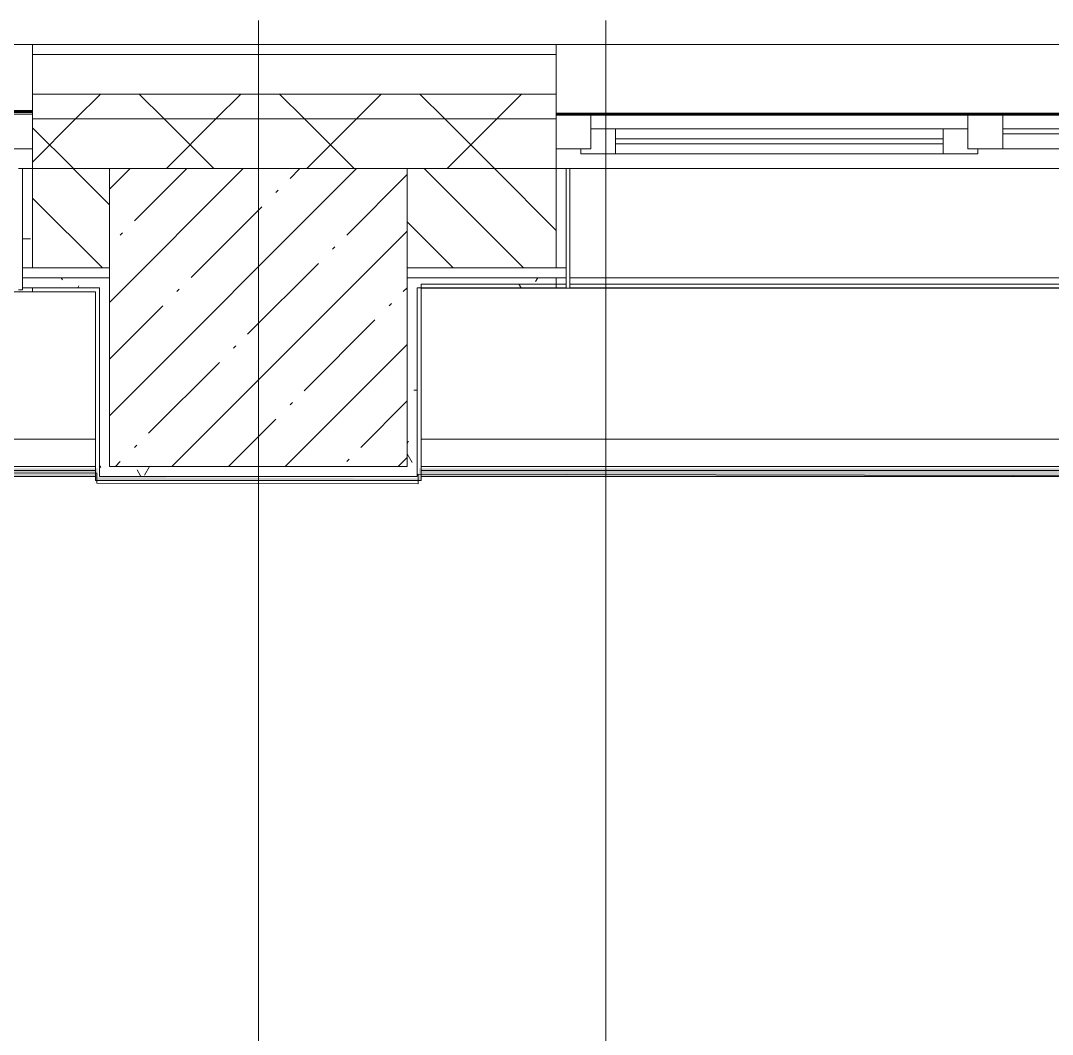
# Model space of a CAD drawing. Header units: millimetres. Extents: x -1113 to 415037, y -3642 to 28069.
# Drawn here: x 60046 to 62125, y 25220 to 27262 of the extents above; entities that cross this region are included whole.
import ezdxf

# ---------------------------------------------------------------- set-up
doc = ezdxf.new("R2010")
doc.units = ezdxf.units.MM
for name, color, linetype, lineweight in [('0) Стена 3.93м', 3, 'Continuous', 60), ('1) Окна 2.25м-', 6, 'Continuous', 60), ('A-AREA-BNDY', 7, 'Continuous', 5), ('A-GLAZ', 7, 'Continuous', 9), ('A-GLAZ-1', 7, 'Continuous', 5), ('A-WALL', 7, 'Continuous', 5), ('I-WALL', 7, 'Continuous', 5), ('S-COLS', 7, 'Continuous', 9), ('S-COLS-1', 7, 'Continuous', 5), ('Оси', 7, 'Continuous', 9)]:
    doc.layers.add(name, color=color, linetype=linetype, lineweight=lineweight)
doc.layers.add('A-AREA-PATT-1', color=7, linetype='Continuous', lineweight=5, true_color=0xa5bae0, transparency=1)
doc.layers.add('A-WALL-1', color=9, linetype='Continuous', lineweight=5, true_color=0x808080)
doc.layers.add('A-WALL-FNSH-1', color=9, linetype='Continuous', lineweight=5, true_color=0x808080)
pattern_1 = [(45, (0, 0), (-141.42136, 141.42136), []), (135, (0, 0), (-141.42136, -141.42136), [])]
pattern_2 = [(0, (0, 0), (243.84, 60.96), [20.117, -162.763, 20.117, -162.763, -975.36]), (0, (0, 0), (243.84, 60.96), [-365.76, 20.117, -345.643, 20.117, -162.763, -426.72]), (0, (0, 0), (243.84, 60.96), [-914.4, 20.117, -101.803, 20.117, -284.683]), (120, (91.44, 30.48), (-174.71291, 180.691634), [20.117, -162.763, 20.117, -162.763, -975.36]), (120, (91.44, 30.48), (-174.71291, 180.691634), [-365.76, 20.117, -345.643, 20.117, -162.763, -426.72]), (120, (91.44, 30.48), (-174.71291, 180.691634), [-914.4, 20.117, -101.803, 20.117, -284.683]), (240, (121.92, 152.4), (-69.12709, -241.651634), [20.117, -162.763, 20.117, -162.763, -975.36]), (240, (121.92, 152.4), (-69.12709, -241.651634), [-365.76, 20.117, -345.643, 20.117, -162.763, -426.72]), (240, (121.92, 152.4), (-69.12709, -241.651634), [-914.4, 20.117, -101.803, 20.117, -284.683])]

# ---------------------------------------------------------------- blocks, each defined once
blk = doc.blocks.new('120_Окно_СКБ_2Ст - 120_Окно_СКБ_2Ст 2300х2400 _мал створка справа_-19949978-Объем проектирования 1 этажа')
at = {"layer": 'A-GLAZ'}
for p, q in [((1080, -5), (1150, -5)), ((1150, -5), (1150, -75)), ((1150, -75), (1080, -75))]:
    blk.add_line(p, q, dxfattribs=at)
at = {"layer": 'A-GLAZ-1'}
for p, q in [((1150, -5), (-1150, -5)), ((1100, -75), (1150, -75))]:
    blk.add_line(p, q, dxfattribs=at)
blk = doc.blocks.new('120_Окно_СКБ_3Ст - 120_Окно_СКБ_3Ст_5100-21641134-Объем проектирования 1 этажа')
at = {"layer": 'A-GLAZ'}
for p, q in [((-2550, -75), (-2550, -5)), ((-2550, -5), (-2480, -5)), ((-2480, -5), (-2480, -75)), ((-1720, -75), (-1720, -5)), ((-1720, -5), (-1650, -5)), ((-1650, -5), (-1650, -75)), ((-1720, -35), (-2480, -35)), ((-2480, -35), (-2480, -75)), ((-2430, -85), (-2430, -35)), ((-1770, -85), (-1770, -35)), ((-1720, -75), (-1720, -35)), ((-2480, -75), (-2550, -75)), ((-2480, -75), (-2500, -75)), ((-2500, -75), (-2500, -85)), ((-1650, -75), (-1720, -75)), ((-1700, -75), (-1720, -75)), ((-1700, -85), (-1700, -75)), ((-2500, -85), (-1700, -85)), ((-1700, -85), (-2500, -85))]:
    blk.add_line(p, q, dxfattribs=at)
at = {"layer": 'A-GLAZ-1'}
for p, q in [((2550, -5), (-2550, -5)), ((1650, -35), (-1650, -35)), ((-2430, -55), (-1770, -55)), ((1650, -45), (-1650, -45)), ((-2550, -75), (-2500, -75)), ((-1770, -65), (-2430, -65)), ((-1700, -75), (1700, -75))]:
    blk.add_line(p, q, dxfattribs=at)
blk = doc.blocks.new('Зашивка приборов отопления9 - Зашивка приборов отопления-33277916-Объем проектирования 1 этажа')
at = {"layer": 'A-WALL'}
for p, q in [((51578, 26555), (54132, 26555)), ((54132, 26555), (51578, 26555)), ((51570, 26480), (54132, 26480))]:
    blk.add_line(p, q, dxfattribs=at)
blk = doc.blocks.new('Зашивка приборов отопления10 - Зашивка приборов отопления-33278020-Объем проектирования 1 этажа')
at = {"layer": 'A-WALL'}
for p, q in [((51870, 26880), (51850, 26880)), ((56922, 26880), (51878, 26880)), ((51578, 26555), (56922, 26555)), ((56922, 26555), (51578, 26555)), ((51578, 26480), (56922, 26480))]:
    blk.add_line(p, q, dxfattribs=at)
blk = doc.blocks.new('1floor')
at = {"layer": 'A-AREA-PATT-1'}
h = blk.add_hatch(color=256, dxfattribs=at)
h.paths.add_polyline_path([(86670, 20080), (86670, 20130), (86645, 20130), (86645, 20080)])
h.paths.add_polyline_path([(85570, 20080), (85595, 20081.8), (85595, 20130), (85570, 20130)])
h.paths.add_polyline_path([(86740, 20160), (86860, 20160), (86860, 20280), (86810, 20280), (86808.3, 20225), (86802, 20225), (86802, 20230), (86790, 20230), (86790, 20170), (86670, 20170), (86670, 20160), (86730, 20160)])
h.paths.add_polyline_path([(81140, 20174), (81730, 20174), (81730, 20178), (80550, 20178), (80551.1, 20174), (81100.7, 20174)])
h.paths.add_polyline_path([(79450, 20174), (79450, 20178), (78707.8, 20178), (78707.8, 21178), (78379.8, 21178), (78380, 21174), (78703.8, 21172.4), (78703.8, 20174), (79447, 20174)])
h.paths.add_polyline_path([(84480, 20174), (85570, 20174), (85569.3, 20178), (84380, 20178), (84380, 20174), (84407.1, 20174)])
h.paths.add_polyline_path([(83130, 20174), (83430, 20174), (83430, 20178), (83315.5, 20178), (83315.5, 20188), (83295.5, 20188), (83295.5, 20178), (82830, 20178), (82831.7, 20174)])
h.paths.add_polyline_path([(69060, 21174), (69085, 21174), (69085, 21178), (68270, 21178), (68270, 21174), (69053.6, 21174)])
h.paths.add_polyline_path([(70185, 21174), (74744.8, 21174), (74744.8, 21178), (70185, 21178)])
h.paths.add_polyline_path([(66780, 21174), (67170, 21174), (67170, 21178), (66288, 21178), (66288, 22672), (66788, 22672), (66788, 23325), (66784, 23325), (66784, 22676), (66284, 22676), (66284, 21174), (66760, 21174)])
h.paths.add_polyline_path([(76309.7, 21174), (77279.8, 21174), (77279.8, 21178), (76144.8, 21178), (76144.8, 21174), (76299.8, 21174)])
h.paths.add_polyline_path([(86855, 21630), (86860, 21630), (86860, 21670), (86810, 21670), (86810, 21630), (86841.6, 21630)])
h.paths.add_polyline_path([(84736, 21642), (84736, 21652), (85330, 21652), (85330, 21656), (83480, 21656), (83480, 21652), (84716, 21652), (84716, 21642)])
h.paths.add_polyline_path([(82310.9, 21652), (82530, 21652), (82530, 21656), (82306, 21656.6), (82306, 22676), (82200, 22676), (82200.9, 22672), (82302, 22672), (82302, 21652), (82310, 21652)])
h.paths.add_polyline_path([(86802, 21660), (86800, 21670), (86384.7, 21670), (86386.6, 21660), (86790, 21660)])
h.paths.add_polyline_path([(85359.9, 21660), (85434.7, 21660), (85433.8, 21670), (85330, 21670), (85330, 21660), (85358.2, 21660)])
h.paths.add_polyline_path([(86384.7, 21680), (86384.7, 21730), (86359.7, 21728.4), (86359.7, 21680), (86362.4, 21680)])
h.paths.add_polyline_path([(85434.7, 21680), (85459.7, 21680.7), (85459.7, 21730), (85434.7, 21730), (85434.7, 21722.3)])
h.paths.add_polyline_path([(81247.8, 22672), (81250, 22672), (81248.9, 22676), (78450, 22676), (78451.3, 22672), (81236.5, 22672)])
h.paths.add_polyline_path([(75747.1, 22672), (77350, 22672), (77349.8, 22676), (75744.8, 22676), (75744.8, 22672)])
h.paths.add_polyline_path([(70210, 22672), (74644.8, 22672), (74644.8, 22676), (70210, 22676)])
h.paths.add_polyline_path([(68450, 22672), (69110, 22672), (69109.9, 22676), (68286, 22676), (68286, 26990), (67110.5, 26990), (67111, 26860), (67118, 26860), (67118, 26900), (68202, 26900), (68203.9, 26852), (68282, 26850), (68283.9, 22672), (68430, 22672)])
h.paths.add_polyline_path([(66784, 24725), (66788, 24725), (66788, 24970.5), (66780, 24970), (66780, 24960), (66760, 24960), (66759.5, 24950), (59885, 24950), (59885, 24850), (59895, 24850), (59895, 24830), (59810, 24830), (59810, 24820), (60595, 24820), (60600, 24830), (60600, 24850), (60610, 24850), (60630, 24890), (66784, 24890), (66784, 24744.5)])
h.paths.add_polyline_path([(58795, 24809.5), (58825, 24810.6), (58825, 24850), (58835, 24850), (58835, 24950), (58130, 24950), (58130, 24850), (58140, 24850), (58139.4, 24830), (58130, 24830), (58130, 24810), (58140, 24810), (58140, 24820), (58710, 24820), (58710.5, 24809.5), (58794.7, 24809.5)])
h.paths.add_polyline_path([(59925, 24845), (59925, 24850), (59935, 24850), (59935, 24845)])
h.paths.add_polyline_path([(60560, 24845), (60560, 24850), (60570, 24850), (60570, 24845)])
h.paths.add_polyline_path([(58044, 24974), (58130, 24974), (58128.8, 24978), (57958, 24978), (57958, 25558), (57574, 25558), (57574, 25554), (57954, 25551.7), (57955.8, 24974), (57958.1, 24974)])
h.paths.add_polyline_path([(66165.2, 26472), (66788, 26472), (66788, 26852), (67111, 26852), (67108.9, 26856), (66784, 26856), (66784, 26476), (66136, 26476), (66135.6, 26496), (64382.7, 26496), (64382.7, 26480), (66132, 26480), (66132, 26472), (66160, 26472)])
h.paths.add_polyline_path([(60783.6, 26472), (60788, 26472), (60788, 26480), (62582.7, 26480), (62582.7, 26496), (60784, 26496), (60784, 26476), (60136, 26478.3), (60136, 26496), (59672.7, 26496), (59672.7, 26480), (60132, 26480), (60132, 26472), (60780, 26472)])
h.paths.add_polyline_path([(57589.4, 26480), (57872.7, 26480), (57872.7, 26496), (57574, 26496), (57574, 26480)])
at = {"layer": 'A-WALL'}
h = blk.add_hatch(dxfattribs=at)
h.set_pattern_fill('FP_24', color=256, style=0, pattern_type=2)
h.set_pattern_definition(pattern_1)
h.paths.add_polyline_path([(84750, 27200), (84970, 27200), (84970, 27250), (80350, 27250), (80350, 27200), (84748.3, 27200)])
h.paths.add_polyline_path([(77250, 27200), (77250, 27250), (76350, 27250), (76350, 27200), (77042.1, 27200)])
h.paths.add_polyline_path([(74250, 27200), (74250, 27250), (72910, 27250), (72910, 27200), (73947.5, 27200)])
h.paths.add_polyline_path([(68210, 27200), (70810, 27200), (70810, 27250), (68210, 27250)])
h.paths.add_polyline_path([(66726.8, 27200), (67110, 27200), (67110, 27250), (66160, 27250), (66160, 27200)])
h.paths.add_polyline_path([(60005, 27200), (61060, 27200), (61060, 27250), (60005, 27250), (60005, 27210)])
h.paths.add_polyline_path([(57443, 27200), (57705, 27200), (57705, 27250), (56860, 27250), (56860, 27200)])
h.paths.add_polyline_path([(54760, 27200), (54760, 27250), (53860, 27250), (53860, 27200), (54348.4, 27200)])
h.paths.add_polyline_path([(50860, 27200), (51760, 27200), (51760, 27250), (50860, 27250), (50860, 27210)])
h.paths.add_polyline_path([(47660, 27200), (48760, 27200), (48760, 27250), (47660, 27250), (47660, 27210)])
h.paths.add_polyline_path([(43001.5, 27200), (44560, 27200), (44560, 27250), (42160, 27250), (42160, 27200), (42780, 27200)])
h = blk.add_hatch(dxfattribs=at)
h.set_pattern_fill('FP_24', color=256, style=0, pattern_type=2)
h.set_pattern_definition(pattern_1)
h.paths.add_polyline_path([(73540, 27100), (74250, 27100), (74250, 27200), (72910, 27200), (72910, 27100), (72915.9, 27100)])
h.paths.add_polyline_path([(42780, 27100), (44560, 27100), (44560, 27200), (42160, 27200), (42160, 27100), (42760, 27100)])
h.paths.add_polyline_path([(84262.8, 27100), (84970, 27100), (84970, 27200), (80350, 27200), (80350, 27100), (84100, 27100)])
h.paths.add_polyline_path([(47660, 27100), (48760, 27100), (48760, 27200), (47660, 27200), (47660, 27139.7)])
h.paths.add_polyline_path([(50860, 27100), (51760, 27100), (51760, 27200), (50860, 27200), (50860, 27140)])
h.paths.add_polyline_path([(53860, 27100), (54760, 27100), (54760, 27200), (53860, 27200), (53860, 27140)])
h.paths.add_polyline_path([(57350, 27100), (57705, 27100), (57705, 27200), (56860, 27200), (56860, 27100)])
h.paths.add_polyline_path([(77042.1, 27100), (77250, 27100), (77250, 27200), (76350, 27200), (76350, 27100), (76750, 27100)])
h.paths.add_polyline_path([(60005, 27100), (61060, 27100), (61060, 27200), (60005, 27200), (60005, 27140)])
h.paths.add_polyline_path([(67060, 27100), (67078, 27102), (67078, 27110), (67110, 27110), (67110, 27200), (66160, 27200), (66160, 27100), (66760, 27100)])
h.paths.add_polyline_path([(70310, 27100), (70810, 27100), (70810, 27200), (68210, 27200), (68210, 27110), (68242, 27110), (68242, 27102), (69976.7, 27100)])
h = blk.add_hatch(dxfattribs=at)
h.set_pattern_fill('FP_2', color=256, style=0, pattern_type=2)
h.set_pattern_definition([(135, (0, 0), (-70.71068, -70.71068), [])])
h.paths.add_polyline_path([(42760, 26900), (44560, 26900), (44560, 27100), (42760, 27100), (42760, 27022.3)])
h.paths.add_polyline_path([(56860, 26900), (57705, 26900), (57705, 27100), (56860, 27100), (56860, 27022.3)])
h.paths.add_polyline_path([(80650, 26900), (80650, 27100), (80350, 27100), (80350, 26900)])
h.paths.add_polyline_path([(54160, 26900), (54160, 27100), (53860, 27100), (53860, 26900)])
h.paths.add_polyline_path([(76750, 26900), (76750, 27100), (76350, 27100), (76350, 26900), (76526.3, 26900)])
h.paths.add_polyline_path([(60005, 26900), (60160, 26900), (60160, 27100), (60005, 27100), (60005, 26936.5)])
h.paths.add_polyline_path([(60760, 26900), (61060, 26900), (61060, 27100), (60760, 27100), (60760, 26953.9)])
h.paths.add_polyline_path([(74250, 26900), (74250, 27100), (74040, 27100), (74040, 26900)])
h.paths.add_polyline_path([(47660, 26900), (48160, 26900), (48159.2, 27100), (47660, 27100), (47660, 27022.3)])
h.paths.add_polyline_path([(51400, 26900), (51760, 26900), (51760, 27100), (50860, 27100), (50860, 26900), (51341.8, 26900)])
h.paths.add_polyline_path([(73540, 26900), (73540, 27100), (72910, 27100), (72910, 26900), (73431.7, 26900)])
h.paths.add_polyline_path([(66784, 26900), (67060, 26900), (67060, 27100), (66760, 27100), (66760, 26900)])
h.paths.add_polyline_path([(70310, 26900), (70310, 27100), (68210, 27100), (68206, 26900), (69821.4, 26900)])
at = {"layer": 'I-WALL'}
h = blk.add_hatch(dxfattribs=at)
h.set_pattern_fill('FP_191', color=256, style=0, pattern_type=2)
h.set_pattern_definition(pattern_2)
h.paths.add_polyline_path([(59985, 26900), (60005, 26900), (60005, 27100), (59985, 27100), (59985, 26936)])
h = blk.add_hatch(dxfattribs=at)
h.set_pattern_fill('FP_191', color=256, style=0, pattern_type=2)
h.set_pattern_definition(pattern_2)
h.paths.add_polyline_path([(61080, 26900), (61080, 27100), (61060, 27100), (61060, 26900)])
h = blk.add_hatch(dxfattribs=at)
h.set_pattern_fill('FP_191', color=256, style=0, pattern_type=2)
h.set_pattern_definition(pattern_2)
h.paths.add_polyline_path([(60140, 26860), (60160, 26860), (60160, 26880), (59985, 26880), (59985, 26860), (60021.8, 26860)])
h.paths.add_polyline_path([(57550, 26860), (57725, 26860), (57725, 26880), (57550, 26880)])
h = blk.add_hatch(dxfattribs=at)
h.set_pattern_fill('FP_191', color=256, style=0, pattern_type=2)
h.set_pattern_definition(pattern_2)
h.paths.add_polyline_path([(60760, 26500), (60780, 26500.7), (60780, 26880), (60760, 26880), (60760, 26555)])
h = blk.add_hatch(dxfattribs=at)
h.set_pattern_fill('FP_191', color=256, style=0, pattern_type=2)
h.set_pattern_definition(pattern_2)
h.paths.add_polyline_path([(60788, 26860), (61060, 26860), (61060, 26880), (60780, 26880), (60780, 26860)])
h.paths.add_polyline_path([(66140, 26860), (66160, 26860), (66160, 26880), (66140, 26880), (66140, 26867)])
h = blk.add_hatch(dxfattribs=at)
h.set_pattern_fill('FP_191', color=256, style=0, pattern_type=2)
h.set_pattern_definition(pattern_2)
h.paths.add_polyline_path([(60160, 26480), (60160, 26860), (60140, 26860), (60140, 26480)])
h = blk.add_hatch(dxfattribs=at)
h.set_pattern_fill('FP_191', color=256, style=0, pattern_type=2)
h.set_pattern_definition(pattern_2)
h.paths.add_polyline_path([(60630, 26480), (60780, 26480), (60780, 26500), (60160, 26500), (60160, 26480)])
at = {"layer": 'S-COLS-1'}
h = blk.add_hatch(dxfattribs=at)
h.set_pattern_fill('FP_1', color=256, style=0, pattern_type=2)
h.set_pattern_definition([(45, (0, 0), (-114.04925, 114.04925), []), (45, (114.05, 0), (-114.04925, 114.04925), [201.612, -40.322, 6.706, -33.617])])
h.paths.add_polyline_path([(60537.6, 26500), (60760, 26500), (60760, 27100), (60160, 27100), (60160, 26500)])
at = {"layer": 'A-WALL'}
for p, q in [((57705, 27350), (60005, 27350)), ((61060, 27350), (66160, 27350)), ((61060, 27330), (60005, 27330)), ((61060, 27250), (60005, 27250)), ((61060, 27200), (60005, 27200)), ((59985, 27100), (61060, 27100)), ((60160, 27100), (60005, 27100)), ((60160, 26900), (60160, 27100)), ((61060, 27100), (60760, 27100)), ((60760, 27100), (60760, 26900)), ((66132, 27100), (61088, 27100)), ((60140, 26480), (60140, 26860)), ((60780, 26860), (60780, 26500))]:
    blk.add_line(p, q, dxfattribs=at)
at = {"layer": 'A-WALL-1'}
for p, q in [((60005, 26900), (60005, 27330)), ((61060, 27100), (61060, 27330)), ((61060, 26900), (61060, 27100)), ((61080, 27100), (61060, 27100)), ((61060, 27100), (61060, 26900)), ((59985, 26900), (60005, 26900)), ((60005, 26900), (60160, 26900)), ((60760, 26900), (61060, 26900)), ((61060, 26900), (61080, 26900)), ((60160, 26880), (59985, 26880)), ((59985, 26880), (59985, 26860)), ((60160, 26500), (60160, 26880)), ((60760, 26880), (60760, 26500)), ((61060, 26880), (60760, 26880)), ((61060, 26867), (61060, 26880)), ((59985, 26860), (60005, 26860)), ((60780, 26860), (61060, 26860)), ((60760, 26500), (60160, 26500)), ((60140, 26480), (60780, 26480))]:
    blk.add_line(p, q, dxfattribs=at)
at = {"layer": 'A-WALL-FNSH-1'}
for p, q in [((61060, 27350), (60005, 27350)), ((60005, 27350), (60005, 27330)), ((61060, 27330), (61060, 27350)), ((59985, 27100), (59977, 27100)), ((59985, 26856), (59985, 27100)), ((61088, 27100), (61080, 27100)), ((61080, 27100), (61080, 26859)), ((61088, 26859), (61088, 27100)), ((61060, 26867), (60788, 26867)), ((60788, 26867), (60788, 26860)), ((61060, 26859), (61060, 26867)), ((59977, 26856), (59985, 26856)), ((60140, 26860), (60005, 26860)), ((60005, 26860), (60005, 26852)), ((60005, 26852), (60132, 26852)), ((60132, 26852), (60132, 26472)), ((60788, 26472), (60788, 26859)), ((60788, 26859), (61060, 26859)), ((61080, 26859), (61088, 26859)), ((60780, 26500), (60780, 26480)), ((60132, 26472), (60788, 26472))]:
    blk.add_line(p, q, dxfattribs=at)
at = {"layer": 'I-WALL'}
for p, q in [((61088, 27100), (66132, 27100)), ((61080, 26880), (61060, 26880)), ((61060, 26867), (61080, 26867)), ((66132, 26880), (61088, 26880)), ((61088, 26867), (66132, 26867)), ((60005, 26852), (57705, 26852)), ((61080, 26860), (61060, 26860)), ((61080, 26859), (61060, 26859)), ((66132, 26860), (61088, 26860)), ((66132, 26859), (61088, 26859)), ((60132, 26492), (57558, 26492)), ((57578, 26500), (60132, 26500)), ((60788, 26500), (66132, 26500)), ((66132, 26492), (60788, 26492))]:
    blk.add_line(p, q, dxfattribs=at)
at = {"layer": 'S-COLS'}
for p, q in [((60760, 27100), (60160, 27100)), ((60160, 27100), (60160, 26900)), ((60760, 26900), (60760, 27100))]:
    blk.add_line(p, q, dxfattribs=at)
at = {"layer": 'S-COLS-1'}
for p, q in [((60160, 26900), (60160, 26500)), ((60760, 26500), (60760, 26900)), ((60160, 26500), (60760, 26500))]:
    blk.add_line(p, q, dxfattribs=at)
at = {"layer": 'Оси'}
for p, q in [((60460, 22398.1), (60460, 27398.1)), ((61160, 22398.1), (61160, 27398.1))]:
    blk.add_line(p, q, dxfattribs=at)
at = {"layer": 'A-GLAZ', "color": 3}
for name, p in [('120_Окно_СКБ_2Ст - 120_Окно_СКБ_2Ст 2300х2400 _мал створка справа_-19949978-Объем проектирования 1 этажа', (58855, 27215)), ('120_Окно_СКБ_3Ст - 120_Окно_СКБ_3Ст_5100-21641134-Объем проектирования 1 этажа', (63610, 27215))]:
    blk.add_blockref(name, p, dxfattribs=at)
at = {"layer": 'A-WALL'}
for name, p in [('Зашивка приборов отопления9 - Зашивка приборов отопления-33277916-Объем проектирования 1 этажа', (6000, 0)), ('Зашивка приборов отопления10 - Зашивка приборов отопления-33278020-Объем проектирования 1 этажа', (9210, 0))]:
    blk.add_blockref(name, p, dxfattribs=at)

msp = doc.modelspace()

# ---------------------------------------------------------------- linework, layer by layer
at = {"layer": '1) Окна 2.25м-'}
for points in [[(57769.7, 27078.9), (60069.7, 27078.9)], [(61124.7, 27073.9), (66224.7, 27073.9)]]:
    msp.add_lwpolyline(points, dxfattribs=at)
at = {"layer": 'A-AREA-BNDY', "flags": 128}
msp.add_lwpolyline([(62645.7, 26344.5), (60847, 26348.7), (60846.9, 26328.7), (60199, 26330.2), (60199, 26350.2), (59735.7, 26351.3), (59735.7, 26339.3), (57935.7, 26343.5), (57935.7, 26355.5), (57641, 26356.2), (57638.8, 25422.2), (58018.8, 25421.3), (58017.4, 24841.4), (58189.4, 24840.9), (58189.1, 24672.9), (58199.1, 24672.9), (58199.1, 24692.9), (58769.1, 24691.6), (58769.1, 24671.6), (59869.1, 24669), (59869.1, 24689), (60659.1, 24687.1), (60719.4, 24807), (66847.4, 24792.6)], dxfattribs=at)

# ---------------------------------------------------------------- block references
at = {"layer": '0) Стена 3.93м'}
msp.add_blockref('1floor', (64.7, -136.1), dxfattribs=at)

doc.saveas('drawing.dxf')
